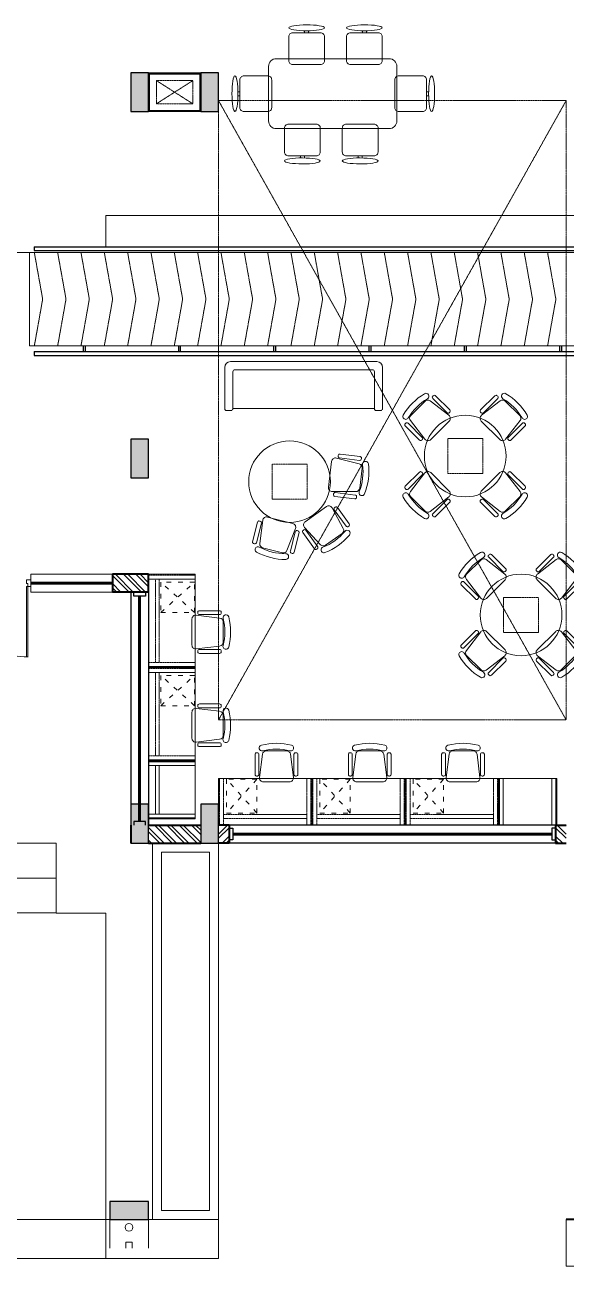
# Model space of a CAD drawing. Header units: inches. Extents: x 3461478 to 3553662, y 1119443 to 1186010.
# Drawn here: x 3478227 to 3485188, y 1159320 to 1175296 of the extents above; entities that cross this region are included whole.
import ezdxf

# ---------------------------------------------------------------- set-up
doc = ezdxf.new("R2010")
doc.units = ezdxf.units.IN
doc.header["$LTSCALE"] = 5
doc.header["$MEASUREMENT"] = 0
for name, pattern in [('ACAD_ISO03W100', [30, 12, -18]), ('DASHED2', [0.375, 0.25, -0.125]), ('HIDDEN', [0.375, 0.25, -0.125])]:
    doc.linetypes.add(name, pattern=pattern)
doc.layers.get('0').update_dxf_attribs({"lineweight": 13})
for name, color, linetype, lineweight in [('door', 3, 'Continuous', 9), ('furniture', 95, 'Continuous', 18), ('hatch', 8, 'Continuous', 9), ('hidden', 8, 'HIDDEN', 13), ('S-Concrete', 6, 'Continuous', 30), ('steps', 25, 'Continuous', 9), ('wall', 1, 'Continuous', 40)]:
    doc.layers.add(name, color=color, linetype=linetype, lineweight=lineweight)
doc.layers.add('Railng', color=203, linetype='Continuous')
doc.layers.add('win', color=4, linetype='Continuous')

# ---------------------------------------------------------------- blocks, each defined once
blk = doc.blocks.new('Godrej Chair')
at = {"layer": 'furniture', "linetype": 'ByBlock'}
for points in [[(175, -97, 1), (194, -25, 0.127017), (-194, -25, 1), (-175, -97, -0.127017)], [(-255, -122), (-245, -122, -0.414214), (-225, -142), (-225, -402, -0.414214), (-245, -422), (-255, -422, -0.414214), (-275, -402), (-275, -142, -0.414214)], [(131, -97), (-131, -97, 0.378242), (-180, -141), (-218, -441, 0.451123), (-168, -497), (168, -497, 0.451123), (218, -441), (180, -141, 0.378242)], [(255, -122), (245, -122, 0.414214), (225, -142), (225, -402, 0.414214), (245, -422), (255, -422, 0.414214), (275, -402), (275, -142, 0.414214)]]:
    blk.add_lwpolyline(points, format="xyb", close=True, dxfattribs=at)
blk = doc.blocks.new('linea recta 1200')
at = {"linetype": 'ACAD_ISO03W100'}
for p, q in [((157, 108), (592, 498)), ((592, 108), (157, 498))]:
    blk.add_line(p, q, dxfattribs=at)
blk.add_lwpolyline([(600, -600), (600, 600), (0, 600), (0, -600)], close=True)
at = {"linetype": 'DASHED2'}
for points in [[(0, 587), (0, 537), (600, 537), (600, 587)], [(138, 537), (88, 537), (88, -537), (138, -537)], [(0, -537), (0, -587), (600, -587), (600, -537)]]:
    blk.add_lwpolyline(points, close=True, dxfattribs=at)
at = {"linetype": 'ACAD_ISO03W100'}
blk.add_lwpolyline([(592, 108), (592, 498), (157, 498), (157, 108)], close=True, dxfattribs=at)
at = {"rotation": 270}
blk.add_blockref('Godrej Chair', (1055, -144), dxfattribs=at)
blk = doc.blocks.new('CH2')
at = {"linetype": 'ByBlock'}
for points in [[(175, -97, 1), (194, -25, 0.127017), (-194, -25, 1), (-175, -97, -0.127017)], [(-255, -122), (-245, -122, -0.414214), (-225, -142), (-225, -402, -0.414214), (-245, -422), (-255, -422, -0.414214), (-275, -402), (-275, -142, -0.414214)], [(131, -97), (-131, -97, 0.378242), (-180, -141), (-218, -441, 0.451123), (-168, -497), (168, -497, 0.451123), (218, -441), (180, -141, 0.378242)], [(255, -122), (245, -122, 0.414214), (225, -142), (225, -402, 0.414214), (245, -422), (255, -422, 0.414214), (275, -402), (275, -142, 0.414214)]]:
    blk.add_lwpolyline(points, format="xyb", close=True, dxfattribs=at)
blk = doc.blocks.new('URBAN 3 SEATER')
at = {"layer": 'furniture'}
for p, q in [((-1015, 0), (-1015, -530)), ((-990, 25), (-935, 25)), ((910, 0), (-910, 0)), ((-910, 0), (-910, -475)), ((910, 0), (910, -475)), ((990, 25), (935, 25)), ((1015, 0), (1015, -530)), ((940, -605), (-940, -605)), ((885, -500), (-885, -500))]:
    blk.add_line(p, q, dxfattribs=at)
for centre, radius, start, end in [((-990, 0), 25, 90, 180), ((-935, 0), 25, 0, 90), ((935, 0), 25, 90, 180), ((990, 0), 25, 0, 90), ((-885, -475), 25, 180, 270), ((885, -475), 25, 270, 0), ((-940, -530), 75, 180, 270), ((940, -530), 75, 270, 0)]:
    blk.add_arc(centre, radius, start, end, dxfattribs=at)
blk = doc.blocks.new('dfggd')
at = {"ltscale": 2}
for p, q in [((867.41, 1713.04), (867.41, 1714.04)), ((869.41, 1713.04), (869.41, 1714.04))]:
    blk.add_line(p, q, dxfattribs=at)
blk.add_lwpolyline([(859.4, 1699.05, 0.414214), (861.4, 1697.04), (875.4, 1697.03, 0.414214), (877.4, 1699.03), (877.41, 1711.03, 0.414214), (875.41, 1713.03), (861.41, 1713.04, 0.414214), (859.41, 1711.05)], format="xyb", close=True, dxfattribs=at)
blk.add_ellipse((868.41, 1715.54), major_axis=(9, -0.01), ratio=0.166667, dxfattribs=at)
blk = doc.blocks.new('INSIGHT1')
at = {"layer": 'furniture'}
for p, q in [((718, 0), (-732, 0)), ((-832, -100), (-832, -800)), ((818, -100), (818, -800)), ((718, -900), (-732, -900))]:
    blk.add_line(p, q, dxfattribs=at)
for centre, start, end in [((-732, -100), 90, 180), ((718, -100), 0, 90), ((-732, -800), 180, 270), ((718, -800), 270, 0)]:
    blk.add_arc(centre, 100, start, end, dxfattribs=at)
at = {"layer": 'furniture', "yscale": 25.55554929024975, "zscale": 25.55554929024975}
for p, xscale, rotation in [((42577, 21742), -25.55554929024975, 90), ((-42577, 21742), 25.55554929024975, 270), ((21796, 42526), 25.55554929024975, 180), ((22539, 42526), 25.55554929024975, 180)]:
    blk.add_blockref('dfggd', p, dxfattribs=dict(at, xscale=xscale, rotation=rotation))
blk = doc.blocks.new('TALK 1050DIA')
at = {"linetype": 'DASHED2'}
blk.add_lwpolyline([(153417, 84916), (153867, 84916), (153867, 84466), (153417, 84466)], close=True, dxfattribs=at)
blk.add_circle((153642, 84691), 525)
blk = doc.blocks.new('LIB W4')
at = {"layer": 'win', "color": 2, "lineweight": 60}
blk.add_line((-495674, -39472), (-498574, -39472), dxfattribs=at)
at = {"layer": 'win'}
for points in [[(-495624, -39357), (-498624, -39357)], [(-498624, -39547), (-498574, -39547), (-498574, -39397), (-498624, -39397)], [(-495624, -39547), (-495674, -39547), (-495674, -39397), (-495624, -39397)], [(-495624, -39587), (-498624, -39587)]]:
    blk.add_lwpolyline(points, dxfattribs=at)
blk = doc.blocks.new('Duct Plan')
at = {"layer": 'hidden'}
for p, q in [((-490003, -40799), (-490303, -40329)), ((-490303, -40799), (-490003, -40329))]:
    blk.add_line(p, q, dxfattribs=at)
blk.add_lwpolyline([(-490003, -40329), (-490003, -40799), (-490303, -40799), (-490303, -40329)], close=True, dxfattribs=at)
at = {"layer": 'win'}
for points in [[(-489903, -40229), (-489903, -40899), (-490403, -40899), (-490403, -40229)], [(-489915, -40241), (-489915, -40887), (-490391, -40887), (-490391, -40241)]]:
    blk.add_lwpolyline(points, close=True, dxfattribs=at)
blk = doc.blocks.new('w6')
at = {"layer": 'win', "color": 2, "lineweight": 60}
blk.add_line((-503968, -64799), (-499868, -64799), dxfattribs=at)
at = {"layer": 'win'}
for points in [[(-504018, -64684), (-499818, -64684)], [(-504018, -64724), (-503968, -64724), (-503968, -64874), (-504018, -64874)], [(-499818, -64724), (-499868, -64724), (-499868, -64874), (-499818, -64874)], [(-504018, -64914), (-499818, -64914)]]:
    blk.add_lwpolyline(points, dxfattribs=at)
blk = doc.blocks.new('erer')
at = {"layer": 'door', "color": 5, "lineweight": 18}
for p, q in [((476029, 155989), (476029, 154939)), ((476259, 154939), (476259, 155989)), ((476029, 154939), (476259, 154939)), ((476102, 154939), (476102, 154884)), ((476185, 154939), (476102, 154939)), ((476102, 154884), (476147, 154884)), ((476147, 154900), (476147, 154884)), ((476185, 154900), (476147, 154900)), ((476185, 154939), (476185, 154900)), ((476185, 154884), (476185, 154900)), ((476188, 154900), (477090, 154900)), ((476188, 154882), (477090, 154882)), ((476029, 152939), (476029, 151889)), ((476259, 152939), (476029, 152939)), ((476102, 152995), (476147, 152995)), ((476102, 152939), (476102, 152995)), ((476185, 152939), (476102, 152939)), ((476147, 152978), (476147, 152995)), ((476185, 152978), (476147, 152978)), ((476185, 152995), (476185, 152978)), ((476185, 152939), (476185, 152978)), ((476188, 152996), (477090, 152996)), ((476188, 152978), (477090, 152978)), ((476259, 151889), (476259, 152939))]:
    blk.add_line(p, q, dxfattribs=at)
at = {"layer": 'door', "lineweight": 18}
for centre, start, end in [((476147, 154882), 269.9841, 1.3064), ((476147, 152996), 358.6936, 90.0159)]:
    blk.add_arc(centre, 943, start, end, dxfattribs=at)
at = {"layer": 'win', "color": 2, "lineweight": 60}
for p, q in [((476144, 154939), (476144, 155989)), ((476144, 152939), (476144, 151889))]:
    blk.add_line(p, q, dxfattribs=at)
blk = doc.blocks.new('col 400 x 230')
at = {"layer": 'hatch'}
blk.add_hatch(color=256, dxfattribs=at).paths.add_polyline_path([(230, -500), (230, 0), (0, 0), (0, -500)])
at = {"layer": 'S-Concrete'}
blk.add_lwpolyline([(230, -500), (230, 0), (0, 0), (0, -500)], close=True, dxfattribs=at)
blk = doc.blocks.new('LIBRARY COLUMNS - 26.07.10')
at = {"layer": 'S-Concrete'}
blk.add_blockref('col 400 x 230', (219872, 247196), dxfattribs=at)
at = {"layer": 'S-Concrete', "rotation": 270}
for p in [(225217, 246926), (229917, 246926), (234632, 246926), (225217, 246026), (234632, 246026)]:
    blk.add_blockref('col 400 x 230', p, dxfattribs=at)

msp = doc.modelspace()

# ---------------------------------------------------------------- hatches: boundary and pattern name
at = {"layer": 'hatch'}
h = msp.add_hatch(dxfattribs=at)
h.set_pattern_fill('ANSI32', color=256, scale=300, angle=90, style=0)
h.set_pattern_definition([(135, (3475128.7, 1168138.44), (-79.5495, -79.5495), []), (135, (3475128.7, 1168191.48), (-79.5495, -79.5495), [])])
h.paths.add_polyline_path([(3475018, 1168225), (3475018, 1167995), (3475253, 1167995), (3475253, 1168225)])
h.paths.add_polyline_path([(3474788, 1173180), (3474788, 1169965), (3475018, 1169965), (3475018, 1173180)])
h.paths.add_polyline_path([(3474788, 1168465), (3474788, 1167995), (3475018, 1167995), (3475018, 1168465)])
h.paths.add_polyline_path([(3479353, 1168225), (3479353, 1167995), (3479818, 1167995), (3479818, 1168225)])
h = msp.add_hatch(dxfattribs=at)
h.set_pattern_fill('ANSI32', color=256, scale=300, angle=90, style=0)
h.set_pattern_definition([(135, (3726514.41, 870961.53), (-79.549513, -79.549513), []), (135, (3726514.41, 871014.56), (-79.549513, -79.549513), [])])
h.paths.add_polyline_path([(3480488, 1164765), (3480488, 1164995), (3479818, 1164995), (3479818, 1164765)])
h = msp.add_hatch(dxfattribs=at)
h.set_pattern_fill('ANSI32', color=256, scale=300, angle=90, style=0)
h.set_pattern_definition([(45, (3537616.54, 1664497.5), (79.549513, -79.549513), []), (45, (3537616.54, 1664550.53), (79.549513, -79.549513), [])])
h.paths.add_polyline_path([(3480853, 1164995), (3480853, 1164880), (3480718, 1164880), (3480718, 1164995)])
h.paths.add_polyline_path([(3480853, 1164880), (3480853, 1164765), (3480718, 1164765), (3480718, 1164880)])
h = msp.add_hatch(dxfattribs=at)
h.set_pattern_fill('ANSI32', color=256, scale=300, angle=90, style=0)
h.set_pattern_definition([(135, (3428289.43, 1664497.5), (-79.549513, -79.549513), []), (135, (3428289.43, 1664550.53), (-79.549513, -79.549513), [])])
h.paths.add_polyline_path([(3485053, 1164995), (3485053, 1164880), (3485188, 1164880), (3485188, 1164995)])
h.paths.add_polyline_path([(3485053, 1164880), (3485053, 1164765), (3485188, 1164765), (3485188, 1164880)])

# ---------------------------------------------------------------- linework, layer by layer
msp.add_line((3479818, 1174680), (3480358, 1174680))
at = {"layer": 'furniture'}
for points in [[(3479267, 1172440), (3486457, 1172440), (3486457, 1172840), (3479267, 1172840)], [(3480418, 1165075), (3480418, 1165825), (3479818, 1165825), (3479818, 1165075)], [(3479818, 1165812), (3479818, 1165762), (3480418, 1165762), (3480418, 1165812)], [(3479956, 1165762), (3479906, 1165762), (3479906, 1165138), (3479956, 1165138)], [(3485068, 1165595), (3484318, 1165595), (3484318, 1164995), (3485068, 1164995)], [(3484330, 1164995), (3484380, 1164995), (3484380, 1165595), (3484330, 1165595)], [(3485005, 1164995), (3485055, 1164995), (3485055, 1165595), (3485005, 1165595)], [(3479818, 1165138), (3479818, 1165088), (3480418, 1165088), (3480418, 1165138)]]:
    msp.add_lwpolyline(points, close=True, dxfattribs=at)
at = {"layer": 'hidden', "linetype": 'DASHED2'}
for p, q in [((3485188, 1174320), (3480718, 1166350)), ((3485188, 1166350), (3480718, 1174320)), ((3485188, 1174320), (3480718, 1174320)), ((3480718, 1174320), (3480718, 1166350)), ((3485188, 1166350), (3485188, 1174320)), ((3480718, 1166350), (3485188, 1166350)), ((3480718, 1164850), (3480718, 1159920)), ((3480718, 1159920), (3473888, 1159920))]:
    msp.add_line(p, q, dxfattribs=at)
at = {"layer": 'hidden'}
for points in [[(3478349, 1171165), (3478456, 1171765), (3478349, 1172365)], [(3478649, 1171165), (3478756, 1171765), (3478649, 1172365)], [(3478949, 1171165), (3479056, 1171765), (3478949, 1172365)], [(3479249, 1171165), (3479356, 1171765), (3479249, 1172365)], [(3479549, 1171165), (3479656, 1171765), (3479549, 1172365)], [(3479849, 1171165), (3479956, 1171765), (3479849, 1172365)], [(3480149, 1171165), (3480256, 1171765), (3480149, 1172365)], [(3480449, 1171165), (3480556, 1171765), (3480449, 1172365)], [(3480749, 1171165), (3480856, 1171765), (3480749, 1172365)], [(3481049, 1171165), (3481156, 1171765), (3481049, 1172365)], [(3481349, 1171165), (3481456, 1171765), (3481349, 1172365)], [(3481649, 1171165), (3481756, 1171765), (3481649, 1172365)], [(3481949, 1171165), (3482056, 1171765), (3481949, 1172365)], [(3482249, 1171165), (3482356, 1171765), (3482249, 1172365)], [(3482549, 1171165), (3482656, 1171765), (3482549, 1172365)], [(3482849, 1171165), (3482956, 1171765), (3482849, 1172365)], [(3483149, 1171165), (3483256, 1171765), (3483149, 1172365)], [(3483449, 1171165), (3483556, 1171765), (3483449, 1172365)], [(3483749, 1171165), (3483856, 1171765), (3483749, 1172365)], [(3484049, 1171165), (3484156, 1171765), (3484049, 1172365)], [(3484349, 1171165), (3484456, 1171765), (3484349, 1172365)], [(3484649, 1171165), (3484756, 1171765), (3484649, 1172365)], [(3484949, 1171165), (3485056, 1171765), (3484949, 1172365)]]:
    msp.add_lwpolyline(points, dxfattribs=at)
at = {"layer": 'Railng'}
for p, q in [((3478348, 1172440), (3487377, 1172440)), ((3478348, 1172440), (3478348, 1172390)), ((3478348, 1172390), (3487377, 1172390)), ((3478348, 1171090), (3487377, 1171090)), ((3478348, 1171090), (3478348, 1171040)), ((3478976, 1171165), (3478976, 1171090)), ((3479001, 1171165), (3479001, 1171090)), ((3480201, 1171165), (3480201, 1171090)), ((3480226, 1171165), (3480226, 1171090)), ((3481426, 1171165), (3481426, 1171090)), ((3481451, 1171165), (3481451, 1171090)), ((3482651, 1171165), (3482651, 1171090)), ((3482676, 1171165), (3482676, 1171090)), ((3483876, 1171165), (3483876, 1171090)), ((3483901, 1171165), (3483901, 1171090)), ((3485101, 1171165), (3485101, 1171090)), ((3485126, 1171165), (3485126, 1171090)), ((3478348, 1171040), (3487377, 1171040))]:
    msp.add_line(p, q, dxfattribs=at)
at = {"layer": 'steps'}
for p, q in [((3477018, 1172365), (3487288, 1172365)), ((3478288, 1171165), (3478288, 1172365)), ((3478288, 1171165), (3487288, 1171165)), ((3478628, 1164765), (3475978, 1164765)), ((3478628, 1164765), (3478628, 1163865)), ((3479868, 1159920), (3479868, 1164765)), ((3480718, 1164765), (3480718, 1159920)), ((3479983, 1164650), (3480603, 1164650)), ((3479983, 1160035), (3479983, 1164650)), ((3480603, 1164650), (3480603, 1160035)), ((3478628, 1164315), (3475978, 1164315)), ((3478628, 1163869), (3475978, 1163869)), ((3479268, 1163865), (3478628, 1163865)), ((3479268, 1159420), (3479268, 1163865)), ((3479268, 1159920), (3471938, 1159920)), ((3479318, 1159920), (3479318, 1159550)), ((3479818, 1159920), (3480718, 1159920)), ((3479818, 1159920), (3479818, 1159550)), ((3479983, 1160035), (3480603, 1160035)), ((3480718, 1159920), (3480718, 1159420)), ((3485188, 1159920), (3485188, 1159320)), ((3479606, 1159630), (3479526, 1159630)), ((3479526, 1159630), (3479526, 1159550)), ((3479606, 1159630), (3479606, 1159550)), ((3480718, 1159420), (3469899, 1159420)), ((3492018, 1159320), (3485188, 1159320))]:
    msp.add_line(p, q, dxfattribs=at)
msp.add_circle((3479566, 1159820), 50, dxfattribs=at)
at = {"layer": 'wall'}
for p, q in [((3479818, 1168225), (3479353, 1168225)), ((3479353, 1168225), (3479353, 1167995)), ((3479818, 1167995), (3479818, 1168225)), ((3479818, 1167995), (3479353, 1167995)), ((3479588, 1164995), (3479588, 1164995)), ((3479588, 1164995), (3479588, 1164765)), ((3479818, 1164995), (3480488, 1164995)), ((3480853, 1164995), (3480718, 1164995)), ((3480853, 1164995), (3480853, 1164765)), ((3485053, 1164995), (3485188, 1164995)), ((3485053, 1164995), (3485053, 1164765)), ((3479588, 1164765), (3479588, 1164765)), ((3479818, 1164765), (3480488, 1164765)), ((3480853, 1164765), (3480718, 1164765)), ((3485053, 1164765), (3485188, 1164765)), ((3486088, 1159920), (3485188, 1159920))]:
    msp.add_line(p, q, dxfattribs=at)

# ---------------------------------------------------------------- block references
at = {"layer": 'door', "rotation": 90}
msp.add_blockref('Duct Plan', (3439589, 1664582), dxfattribs=at)
at = {"layer": 'door', "xscale": -1, "rotation": 90}
msp.add_blockref('erer', (3631242, 1644253), dxfattribs=at)
at = {"layer": 'furniture', "xscale": -25.55554929024975, "yscale": 25.55554929024975, "zscale": 25.55554929024975}
for p in [(3504043, 1131416), (3504786, 1131416)]:
    msp.add_blockref('dfggd', p, dxfattribs=at)
at = {"layer": 'furniture'}
for name, p in [('INSIGHT1', (3482193, 1174860)), ('TALK 1050DIA', (3330248, 1085055)), ('TALK 1050DIA', (3327989, 1084725)), ('linea recta 1200', (3479818, 1167625)), ('TALK 1050DIA', (3330967, 1083010)), ('linea recta 1200', (3479818, 1166425))]:
    msp.add_blockref(name, p, dxfattribs=at)
at = {"layer": 'furniture', "xscale": -1}
for name, p, rotation in [('URBAN 3 SEATER', (3481812, 1170357), 180), ('Godrej Chair', (3483213, 1170429), 44.99999999999992), ('CH2', (3482645, 1169450), 262.9393150477826), ('Godrej Chair', (3484567, 1169062), 224.9999999999999), ('CH2', (3482258, 1168596), 215.7541861230413), ('CH2', (3481388, 1168438), 165.7585492753542), ('Godrej Chair', (3483932, 1168385), 44.99999999999992), ('Godrej Chair', (3485286, 1167018), 224.9999999999999)]:
    msp.add_blockref(name, p, dxfattribs=dict(at, rotation=rotation))
at = {"layer": 'furniture'}
for name, p, rotation in [('Godrej Chair', (3484567, 1170429), 314.9999999999998), ('Godrej Chair', (3483213, 1169062), 135), ('Godrej Chair', (3485286, 1168385), 314.9999999999998), ('Godrej Chair', (3483932, 1167018), 135), ('linea recta 1200', (3481318, 1164995), 90), ('linea recta 1200', (3482518, 1164995), 90), ('linea recta 1200', (3483718, 1164995), 90)]:
    msp.add_blockref(name, p, dxfattribs=dict(at, rotation=rotation))
at = {"layer": 'S-Concrete', "rotation": 90}
msp.add_blockref('LIBRARY COLUMNS - 26.07.10', (3726514, 940048), dxfattribs=at)
msp.add_blockref('LIBRARY COLUMNS - 26.07.10', (3726514, 940048), dxfattribs=at)
at = {"layer": 'win', "rotation": 90}
msp.add_blockref('LIB W4', (3440231, 1663618), dxfattribs=at)
at = {"layer": 'win', "xscale": -1}
msp.add_blockref('w6', (2981035, 1229679), dxfattribs=at)

doc.saveas('drawing.dxf')
